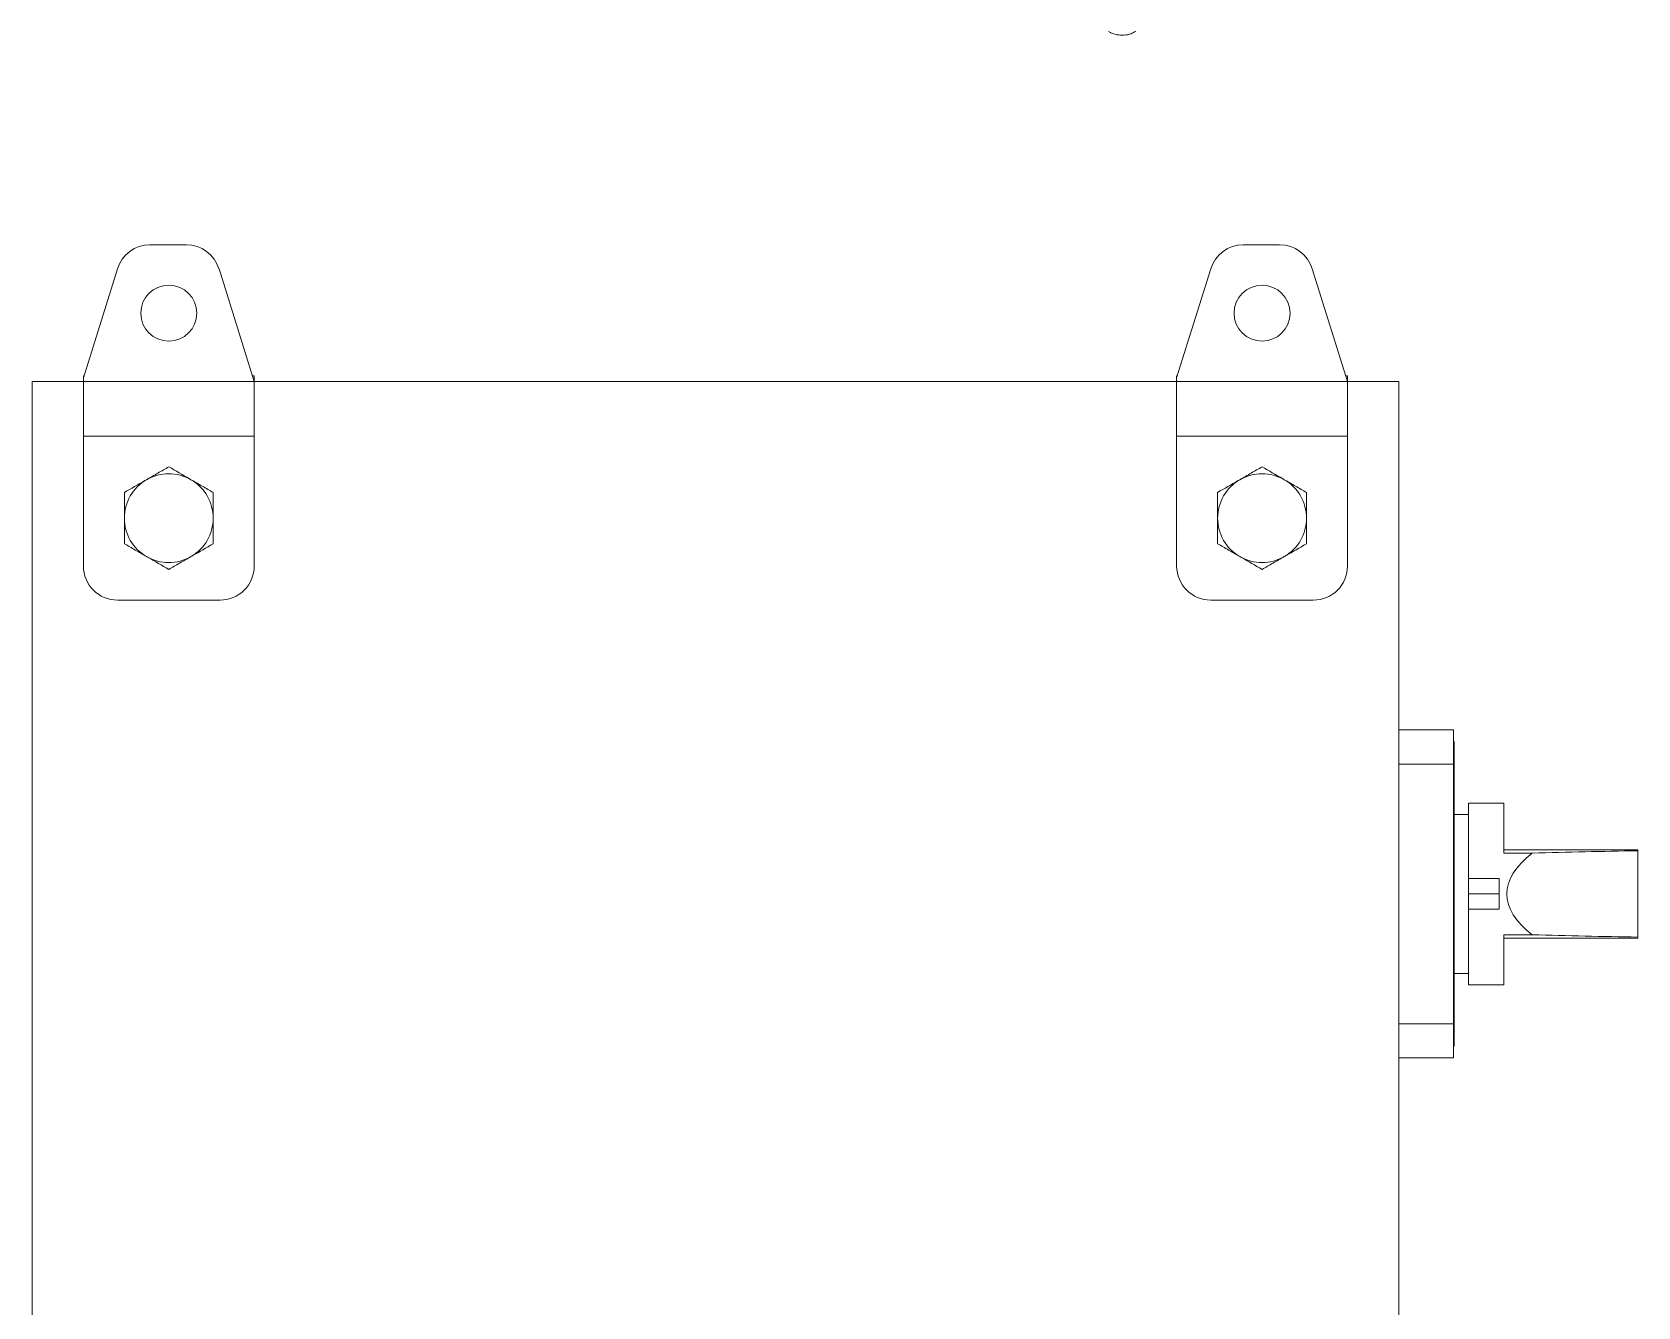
# Model space of a CAD drawing. Extents: x 4137 to 28680, y 2446 to 6814.
# Drawn here: x 10730.3 to 10965.3, y 3591.2 to 3777.8 of the extents above; entities that cross this region are included whole.
import ezdxf

# ---------------------------------------------------------------- set-up
doc = ezdxf.new("R2010")
doc.units = 0
doc.header["$LTSCALE"] = 0.5
doc.layers.get('0').update_dxf_attribs({"linetype": 'CONTINUOUS'})

msp = doc.modelspace()

# ---------------------------------------------------------------- linework, layer by layer
at = {"color": 7, "linetype": 'Continuous', "lineweight": 15}
for p, q in [((10752.88, 3746.67), (10747.56, 3746.67)), ((10752.88, 3746.67), (10747.56, 3746.67)), ((10912.88, 3746.67), (10907.56, 3746.67)), ((10912.88, 3746.67), (10907.56, 3746.67)), ((10742.79, 3743.17), (10737.81, 3727.22)), ((10742.79, 3743.17), (10737.81, 3727.22)), ((10762.81, 3726.67), (10757.66, 3743.17)), ((10762.81, 3726.67), (10757.66, 3743.17)), ((10902.79, 3743.17), (10897.81, 3727.22)), ((10902.79, 3743.17), (10897.81, 3727.22)), ((10922.81, 3726.67), (10917.66, 3743.17)), ((10922.81, 3726.67), (10917.66, 3743.17)), ((10737.81, 3727.5), (10737.9, 3727.5)), ((10737.81, 3727.22), (10737.81, 3727.5)), ((10737.81, 3727.5), (10737.9, 3727.5)), ((10737.81, 3727.22), (10737.81, 3727.5)), ((10737.81, 3727.22), (10737.81, 3726.67)), ((10737.81, 3727.22), (10737.81, 3726.67)), ((10762.55, 3727.5), (10762.81, 3727.5)), ((10762.55, 3727.5), (10762.81, 3727.5)), ((10762.81, 3726.67), (10762.81, 3727.5)), ((10762.81, 3726.67), (10762.81, 3727.5)), ((10897.81, 3727.5), (10897.9, 3727.5)), ((10897.81, 3727.22), (10897.81, 3727.5)), ((10897.81, 3727.5), (10897.9, 3727.5)), ((10897.81, 3727.22), (10897.81, 3727.5)), ((10897.81, 3727.22), (10897.81, 3726.67)), ((10897.81, 3727.22), (10897.81, 3726.67)), ((10922.55, 3727.5), (10922.81, 3727.5)), ((10922.55, 3727.5), (10922.81, 3727.5)), ((10922.81, 3726.67), (10922.81, 3727.5)), ((10922.81, 3726.67), (10922.81, 3727.5)), ((10730.31, 3426.67), (10730.31, 3726.67)), ((10730.31, 3726.67), (10737.81, 3726.67)), ((10730.31, 3426.67), (10730.31, 3726.67)), ((10730.31, 3726.67), (10737.81, 3726.67)), ((10762.81, 3726.67), (10737.81, 3726.67)), ((10737.81, 3718.67), (10737.81, 3726.67)), ((10762.81, 3726.67), (10737.81, 3726.67)), ((10737.81, 3718.67), (10737.81, 3726.67)), ((10762.81, 3726.67), (10897.81, 3726.67)), ((10762.81, 3718.67), (10762.81, 3726.67)), ((10762.81, 3726.67), (10897.81, 3726.67)), ((10762.81, 3718.67), (10762.81, 3726.67)), ((10922.81, 3726.67), (10897.81, 3726.67)), ((10897.81, 3718.67), (10897.81, 3726.67)), ((10922.81, 3726.67), (10897.81, 3726.67)), ((10897.81, 3718.67), (10897.81, 3726.67)), ((10922.81, 3726.67), (10930.31, 3726.67)), ((10922.81, 3718.67), (10922.81, 3726.67)), ((10922.81, 3726.67), (10930.31, 3726.67)), ((10922.81, 3718.67), (10922.81, 3726.67)), ((10930.31, 3726.67), (10930.31, 3426.67)), ((10930.31, 3726.67), (10930.31, 3426.67)), ((10762.81, 3718.67), (10737.81, 3718.67)), ((10737.81, 3699.67), (10737.81, 3718.67)), ((10762.81, 3718.67), (10737.81, 3718.67)), ((10737.81, 3699.67), (10737.81, 3718.67)), ((10762.81, 3699.67), (10762.81, 3718.67)), ((10762.81, 3699.67), (10762.81, 3718.67)), ((10922.81, 3718.67), (10897.81, 3718.67)), ((10897.81, 3699.67), (10897.81, 3718.67)), ((10922.81, 3718.67), (10897.81, 3718.67)), ((10897.81, 3699.67), (10897.81, 3718.67)), ((10922.81, 3699.67), (10922.81, 3718.67)), ((10922.81, 3699.67), (10922.81, 3718.67)), ((10757.81, 3694.67), (10742.81, 3694.67)), ((10757.81, 3694.67), (10742.81, 3694.67)), ((10917.81, 3694.67), (10902.81, 3694.67)), ((10917.81, 3694.67), (10902.81, 3694.67)), ((10938.31, 3675.67), (10930.31, 3675.67)), ((10938.31, 3675.67), (10930.31, 3675.67)), ((10938.31, 3675.67), (10938.31, 3670.67)), ((10938.31, 3675.67), (10938.31, 3670.67)), ((10938.41, 3673.97), (10938.31, 3673.97)), ((10938.41, 3673.97), (10938.31, 3673.97)), ((10938.41, 3670.47), (10938.41, 3673.97)), ((10938.41, 3670.47), (10938.41, 3673.97)), ((10930.31, 3670.67), (10938.31, 3670.67)), ((10930.31, 3670.67), (10938.31, 3670.67)), ((10938.31, 3670.67), (10938.31, 3632.67)), ((10938.31, 3670.67), (10938.31, 3632.67)), ((10938.41, 3670.47), (10938.41, 3632.87)), ((10938.41, 3670.47), (10938.41, 3632.87)), ((10945.71, 3664.97), (10940.51, 3664.97)), ((10940.51, 3664.97), (10940.51, 3653.91)), ((10945.71, 3664.97), (10940.51, 3664.97)), ((10940.51, 3664.97), (10940.51, 3653.91)), ((10945.71, 3657.64), (10945.71, 3664.97)), ((10945.71, 3657.64), (10945.71, 3664.97)), ((10940.51, 3663.32), (10938.41, 3663.32)), ((10940.51, 3663.32), (10938.41, 3663.32)), ((10965.31, 3658.14), (10945.71, 3658.14)), ((10965.31, 3658.14), (10945.71, 3658.14)), ((10945.71, 3657.64), (10949.85, 3657.64)), ((10945.71, 3657.64), (10949.85, 3657.64)), ((10965.31, 3657.99), (10965.31, 3658.14)), ((10965.31, 3657.99), (10965.31, 3658.14)), ((10965.31, 3657.99), (10965.31, 3645.36)), ((10965.31, 3657.99), (10965.31, 3645.36)), ((10940.51, 3653.91), (10940.51, 3651.67)), ((10940.51, 3653.91), (10945.01, 3653.91)), ((10940.51, 3653.91), (10940.51, 3651.67)), ((10940.51, 3653.91), (10945.01, 3653.91)), ((10945.01, 3653.91), (10945.01, 3651.67)), ((10945.01, 3653.91), (10945.01, 3651.67)), ((10940.51, 3651.67), (10940.51, 3649.43)), ((10940.51, 3651.67), (10945.01, 3651.67)), ((10940.51, 3651.67), (10940.51, 3649.43)), ((10940.51, 3651.67), (10945.01, 3651.67)), ((10945.01, 3651.67), (10945.01, 3649.43)), ((10945.01, 3651.67), (10945.01, 3649.43)), ((10945.01, 3649.43), (10940.51, 3649.43)), ((10940.51, 3649.43), (10940.51, 3638.37)), ((10945.01, 3649.43), (10940.51, 3649.43)), ((10940.51, 3649.43), (10940.51, 3638.37)), ((10945.71, 3645.71), (10949.85, 3645.71)), ((10945.71, 3638.37), (10945.71, 3645.71)), ((10945.71, 3645.71), (10949.85, 3645.71)), ((10945.71, 3638.37), (10945.71, 3645.71)), ((10945.71, 3645.21), (10965.31, 3645.21)), ((10945.71, 3645.21), (10965.31, 3645.21)), ((10965.31, 3645.36), (10965.31, 3645.21)), ((10965.31, 3645.36), (10965.31, 3645.21)), ((10938.41, 3640.02), (10940.51, 3640.02)), ((10938.41, 3640.02), (10940.51, 3640.02)), ((10940.51, 3638.37), (10945.71, 3638.37)), ((10940.51, 3638.37), (10945.71, 3638.37)), ((10938.31, 3632.67), (10930.31, 3632.67)), ((10938.31, 3632.67), (10930.31, 3632.67)), ((10938.31, 3632.67), (10938.31, 3627.67)), ((10938.31, 3632.67), (10938.31, 3627.67)), ((10938.41, 3629.37), (10938.41, 3632.87)), ((10938.41, 3629.37), (10938.41, 3632.87)), ((10938.31, 3629.37), (10938.41, 3629.37)), ((10938.31, 3629.37), (10938.41, 3629.37)), ((10930.31, 3627.67), (10938.31, 3627.67)), ((10930.31, 3627.67), (10938.31, 3627.67))]:
    msp.add_line(p, q, dxfattribs=at)
at = {"color": 8, "linetype": 'Continuous', "lineweight": 15}
for p, q in [((10938.31, 3670.47), (10938.41, 3670.47)), ((10938.31, 3670.47), (10938.41, 3670.47)), ((10938.41, 3632.87), (10938.31, 3632.87)), ((10938.41, 3632.87), (10938.31, 3632.87))]:
    msp.add_line(p, q, dxfattribs=at)
at = {"color": 7, "linetype": 'Continuous', "lineweight": 15}
for centre in [(10750.31, 3736.67), (10750.31, 3736.67), (10910.31, 3736.67), (10910.31, 3736.67)]:
    msp.add_circle(centre, 4.1, dxfattribs=at)
for centre, radius, start, end in [((10747.56, 3741.67), 5, 90, 162.646), ((10747.56, 3741.67), 5, 90, 162.646), ((10752.88, 3741.67), 5, 17.354, 90), ((10752.88, 3741.67), 5, 17.354, 90), ((10907.56, 3741.67), 5, 90, 162.646), ((10907.56, 3741.67), 5, 90, 162.646), ((10912.88, 3741.67), 5, 17.354, 90), ((10912.88, 3741.67), 5, 17.354, 90), ((10750.31, 3706.67), 6.5, 60, 120), ((10750.31, 3706.67), 6.5, 60, 120), ((10910.31, 3706.67), 6.5, 60, 120), ((10910.31, 3706.67), 6.5, 60, 120), ((10750.31, 3706.67), 6.5, 120, 180), ((10750.31, 3706.67), 6.5, 120, 180), ((10750.31, 3706.67), 6.5, 0, 60), ((10750.31, 3706.67), 6.5, 0, 60), ((10910.31, 3706.67), 6.5, 120, 180), ((10910.31, 3706.67), 6.5, 120, 180), ((10910.31, 3706.67), 6.5, 0, 60), ((10910.31, 3706.67), 6.5, 0, 60), ((10750.31, 3706.67), 6.5, 180, 240), ((10750.31, 3706.67), 6.5, 180, 240), ((10750.31, 3706.67), 6.5, 300, 0), ((10750.31, 3706.67), 6.5, 300, 0), ((10910.31, 3706.67), 6.5, 180, 240), ((10910.31, 3706.67), 6.5, 180, 240), ((10910.31, 3706.67), 6.5, 300, 0), ((10910.31, 3706.67), 6.5, 300, 0), ((10742.81, 3699.67), 5, 180, 270), ((10742.81, 3699.67), 5, 180, 270), ((10750.31, 3706.67), 6.5, 240, 300), ((10750.31, 3706.67), 6.5, 240, 300), ((10757.81, 3699.67), 5, 270, 360), ((10757.81, 3699.67), 5, 270, 360), ((10902.81, 3699.67), 5, 180, 270), ((10902.81, 3699.67), 5, 180, 270), ((10910.31, 3706.67), 6.5, 240, 300), ((10910.31, 3706.67), 6.5, 240, 300), ((10917.81, 3699.67), 5, 270, 360), ((10917.81, 3699.67), 5, 270, 360)]:
    msp.add_arc(centre, radius, start, end, dxfattribs=at)
for centre, major_axis, start_param, end_param in [((10981.06, 3651.67), (34.92, 0), 2.676441, 3.606744), ((10981.06, 3651.67), (34.92, 0), 2.676441, 3.606744), ((10983.92, 3490.58), (439.96, 0), 1.613115, 1.648313), ((10983.92, 3490.58), (439.96, 0), 1.613115, 1.648313), ((10983.92, 3812.77), (439.96, 0), 4.634873, 4.67007), ((10983.92, 3812.77), (439.96, 0), 4.634873, 4.67007)]:
    msp.add_ellipse(centre, major_axis=major_axis, ratio=0.380863, start_param=start_param, end_param=end_param, dxfattribs=at)
for points, knots in [([(10887.85, 3777.91), (10887.96, 3777.84), (10888.34, 3777.6), (10889.1, 3777.38), (10890.11, 3777.32), (10891.07, 3777.48), (10891.6, 3777.79), (10891.83, 3777.92)], [0, 0, 0, 0, 0.095298, 0.317804, 0.560721, 0.816091, 1, 1, 1, 1]), ([(10887.85, 3777.91), (10887.96, 3777.84), (10888.34, 3777.6), (10889.1, 3777.38), (10890.11, 3777.32), (10891.07, 3777.48), (10891.6, 3777.79), (10891.83, 3777.92)], [0, 0, 0, 0, 0.095298, 0.317804, 0.560721, 0.816091, 1, 1, 1, 1]), ([(10750.31, 3714.18), (10749.78, 3713.88), (10748.72, 3713.26), (10747.61, 3712.62), (10747.06, 3712.3)], [0, 0, 0, 0, 0.495459, 1, 1, 1, 1]), ([(10750.31, 3714.18), (10749.78, 3713.88), (10748.72, 3713.26), (10747.61, 3712.62), (10747.06, 3712.3)], [0, 0, 0, 0, 0.495459, 1, 1, 1, 1]), ([(10753.56, 3712.3), (10753.48, 3712.35), (10752.38, 3712.98), (10751.31, 3713.6), (10750.31, 3714.18)], [0, 0, 0, 0, 0.0702153, 1, 1, 1, 1]), ([(10753.56, 3712.3), (10753.48, 3712.35), (10752.38, 3712.98), (10751.31, 3713.6), (10750.31, 3714.18)], [0, 0, 0, 0, 0.0702153, 1, 1, 1, 1]), ([(10910.31, 3714.18), (10909.78, 3713.88), (10908.72, 3713.26), (10907.61, 3712.62), (10907.06, 3712.3)], [0, 0, 0, 0, 0.4954582, 1, 1, 1, 1]), ([(10910.31, 3714.18), (10909.78, 3713.88), (10908.72, 3713.26), (10907.61, 3712.62), (10907.06, 3712.3)], [0, 0, 0, 0, 0.4954582, 1, 1, 1, 1]), ([(10913.56, 3712.3), (10913.48, 3712.35), (10912.38, 3712.98), (10911.31, 3713.6), (10910.31, 3714.18)], [0, 0, 0, 0, 0.070217, 1, 1, 1, 1]), ([(10913.56, 3712.3), (10913.48, 3712.35), (10912.38, 3712.98), (10911.31, 3713.6), (10910.31, 3714.18)], [0, 0, 0, 0, 0.070217, 1, 1, 1, 1]), ([(10747.06, 3712.3), (10746.98, 3712.26), (10745.88, 3711.63), (10744.81, 3711), (10743.81, 3710.43)], [0, 0, 0, 0, 0.070213, 1, 1, 1, 1]), ([(10747.06, 3712.3), (10746.98, 3712.26), (10745.88, 3711.63), (10744.81, 3711), (10743.81, 3710.43)], [0, 0, 0, 0, 0.070213, 1, 1, 1, 1]), ([(10756.81, 3710.43), (10756.28, 3710.73), (10755.22, 3711.35), (10754.11, 3711.98), (10753.56, 3712.3)], [0, 0, 0, 0, 0.495459, 1, 1, 1, 1]), ([(10756.81, 3710.43), (10756.28, 3710.73), (10755.22, 3711.35), (10754.11, 3711.98), (10753.56, 3712.3)], [0, 0, 0, 0, 0.495459, 1, 1, 1, 1]), ([(10907.06, 3712.3), (10906.98, 3712.26), (10905.88, 3711.63), (10904.81, 3711), (10903.81, 3710.43)], [0, 0, 0, 0, 0.0702133, 1, 1, 1, 1]), ([(10907.06, 3712.3), (10906.98, 3712.26), (10905.88, 3711.63), (10904.81, 3711), (10903.81, 3710.43)], [0, 0, 0, 0, 0.0702133, 1, 1, 1, 1]), ([(10916.81, 3710.43), (10916.28, 3710.73), (10915.22, 3711.35), (10914.11, 3711.98), (10913.56, 3712.3)], [0, 0, 0, 0, 0.49546, 1, 1, 1, 1]), ([(10916.81, 3710.43), (10916.28, 3710.73), (10915.22, 3711.35), (10914.11, 3711.98), (10913.56, 3712.3)], [0, 0, 0, 0, 0.49546, 1, 1, 1, 1]), ([(10743.81, 3710.43), (10743.81, 3709.49), (10743.81, 3708.25), (10743.81, 3706.98), (10743.81, 3706.67)], [0, 0, 0, 0, 0.758147, 1, 1, 1, 1]), ([(10743.81, 3710.43), (10743.81, 3709.49), (10743.81, 3708.25), (10743.81, 3706.98), (10743.81, 3706.67)], [0, 0, 0, 0, 0.758147, 1, 1, 1, 1]), ([(10756.81, 3706.67), (10756.81, 3706.98), (10756.81, 3708.25), (10756.81, 3709.49), (10756.81, 3710.43)], [0, 0, 0, 0, 0.241853, 1, 1, 1, 1]), ([(10756.81, 3706.67), (10756.81, 3706.98), (10756.81, 3708.25), (10756.81, 3709.49), (10756.81, 3710.43)], [0, 0, 0, 0, 0.241853, 1, 1, 1, 1]), ([(10903.81, 3710.43), (10903.81, 3709.49), (10903.81, 3708.25), (10903.81, 3706.98), (10903.81, 3706.67)], [0, 0, 0, 0, 0.758147, 1, 1, 1, 1]), ([(10903.81, 3710.43), (10903.81, 3709.49), (10903.81, 3708.25), (10903.81, 3706.98), (10903.81, 3706.67)], [0, 0, 0, 0, 0.758147, 1, 1, 1, 1]), ([(10916.81, 3706.67), (10916.81, 3706.98), (10916.81, 3708.25), (10916.81, 3709.49), (10916.81, 3710.43)], [0, 0, 0, 0, 0.241853, 1, 1, 1, 1]), ([(10916.81, 3706.67), (10916.81, 3706.98), (10916.81, 3708.25), (10916.81, 3709.49), (10916.81, 3710.43)], [0, 0, 0, 0, 0.241853, 1, 1, 1, 1]), ([(10743.81, 3706.67), (10743.81, 3705.69), (10743.81, 3704.42), (10743.81, 3703.19), (10743.81, 3702.92)], [0, 0, 0, 0, 0.776286, 1, 1, 1, 1]), ([(10743.81, 3706.67), (10743.81, 3705.69), (10743.81, 3704.42), (10743.81, 3703.19), (10743.81, 3702.92)], [0, 0, 0, 0, 0.776286, 1, 1, 1, 1]), ([(10756.81, 3702.92), (10756.81, 3703.19), (10756.81, 3704.42), (10756.81, 3705.69), (10756.81, 3706.67)], [0, 0, 0, 0, 0.223714, 1, 1, 1, 1]), ([(10756.81, 3702.92), (10756.81, 3703.19), (10756.81, 3704.42), (10756.81, 3705.69), (10756.81, 3706.67)], [0, 0, 0, 0, 0.223714, 1, 1, 1, 1]), ([(10903.81, 3706.67), (10903.81, 3705.69), (10903.81, 3704.42), (10903.81, 3703.19), (10903.81, 3702.92)], [0, 0, 0, 0, 0.776286, 1, 1, 1, 1]), ([(10903.81, 3706.67), (10903.81, 3705.69), (10903.81, 3704.42), (10903.81, 3703.19), (10903.81, 3702.92)], [0, 0, 0, 0, 0.776286, 1, 1, 1, 1]), ([(10916.81, 3702.92), (10916.81, 3703.19), (10916.81, 3704.42), (10916.81, 3705.69), (10916.81, 3706.67)], [0, 0, 0, 0, 0.223714, 1, 1, 1, 1]), ([(10916.81, 3702.92), (10916.81, 3703.19), (10916.81, 3704.42), (10916.81, 3705.69), (10916.81, 3706.67)], [0, 0, 0, 0, 0.223714, 1, 1, 1, 1]), ([(10743.81, 3702.92), (10744.34, 3702.62), (10745.4, 3702), (10746.5, 3701.37), (10747.06, 3701.05)], [0, 0, 0, 0, 0.49546, 1, 1, 1, 1]), ([(10743.81, 3702.92), (10744.34, 3702.62), (10745.4, 3702), (10746.5, 3701.37), (10747.06, 3701.05)], [0, 0, 0, 0, 0.49546, 1, 1, 1, 1]), ([(10753.56, 3701.05), (10753.64, 3701.09), (10754.73, 3701.72), (10755.81, 3702.34), (10756.81, 3702.92)], [0, 0, 0, 0, 0.0702133, 1, 1, 1, 1]), ([(10753.56, 3701.05), (10753.64, 3701.09), (10754.73, 3701.72), (10755.81, 3702.34), (10756.81, 3702.92)], [0, 0, 0, 0, 0.0702133, 1, 1, 1, 1]), ([(10903.81, 3702.92), (10904.34, 3702.62), (10905.4, 3702), (10906.5, 3701.37), (10907.06, 3701.05)], [0, 0, 0, 0, 0.495459, 1, 1, 1, 1]), ([(10903.81, 3702.92), (10904.34, 3702.62), (10905.4, 3702), (10906.5, 3701.37), (10907.06, 3701.05)], [0, 0, 0, 0, 0.495459, 1, 1, 1, 1]), ([(10913.56, 3701.05), (10913.64, 3701.09), (10914.73, 3701.72), (10915.81, 3702.34), (10916.81, 3702.92)], [0, 0, 0, 0, 0.070213, 1, 1, 1, 1]), ([(10913.56, 3701.05), (10913.64, 3701.09), (10914.73, 3701.72), (10915.81, 3702.34), (10916.81, 3702.92)], [0, 0, 0, 0, 0.070213, 1, 1, 1, 1]), ([(10747.06, 3701.05), (10747.14, 3701), (10748.23, 3700.37), (10749.31, 3699.75), (10750.31, 3699.17)], [0, 0, 0, 0, 0.070217, 1, 1, 1, 1]), ([(10747.06, 3701.05), (10747.14, 3701), (10748.23, 3700.37), (10749.31, 3699.75), (10750.31, 3699.17)], [0, 0, 0, 0, 0.070217, 1, 1, 1, 1]), ([(10750.31, 3699.17), (10750.84, 3699.47), (10751.9, 3700.09), (10753, 3700.72), (10753.56, 3701.05)], [0, 0, 0, 0, 0.4954582, 1, 1, 1, 1]), ([(10750.31, 3699.17), (10750.84, 3699.47), (10751.9, 3700.09), (10753, 3700.72), (10753.56, 3701.05)], [0, 0, 0, 0, 0.4954582, 1, 1, 1, 1]), ([(10907.06, 3701.05), (10907.14, 3701), (10908.23, 3700.37), (10909.31, 3699.75), (10910.31, 3699.17)], [0, 0, 0, 0, 0.0702153, 1, 1, 1, 1]), ([(10907.06, 3701.05), (10907.14, 3701), (10908.23, 3700.37), (10909.31, 3699.75), (10910.31, 3699.17)], [0, 0, 0, 0, 0.0702153, 1, 1, 1, 1]), ([(10910.31, 3699.17), (10910.84, 3699.47), (10911.9, 3700.09), (10913, 3700.72), (10913.56, 3701.05)], [0, 0, 0, 0, 0.495459, 1, 1, 1, 1]), ([(10910.31, 3699.17), (10910.84, 3699.47), (10911.9, 3700.09), (10913, 3700.72), (10913.56, 3701.05)], [0, 0, 0, 0, 0.495459, 1, 1, 1, 1])]:
    msp.add_open_spline(points, degree=3, knots=knots, dxfattribs=at)

doc.saveas('drawing.dxf')
